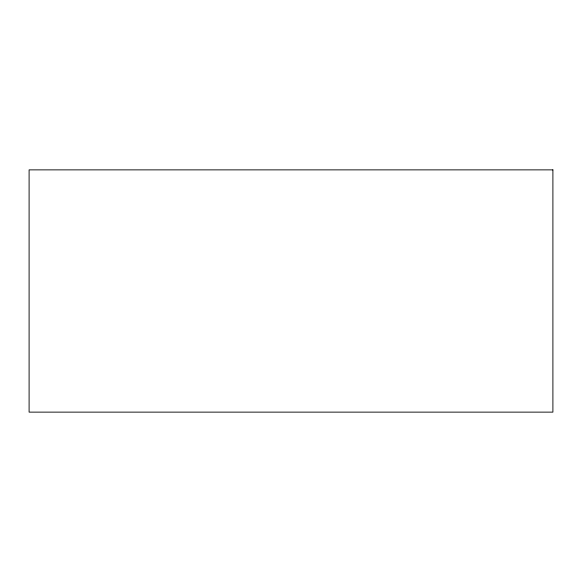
<?xml version="1.0" encoding="UTF-8"?>
<svg xmlns="http://www.w3.org/2000/svg" width="582" height="582" viewBox="0 0 582 582"><rect width="100%" height="100%" fill="white"/><g stroke="black" fill="none" stroke-linecap="round" stroke-linejoin="round"><path stroke-width="0.87" d="M552.9 169.871L29.1 169.871L29.1 412.129L552.9 412.129L552.9 169.871"/></g></svg>
